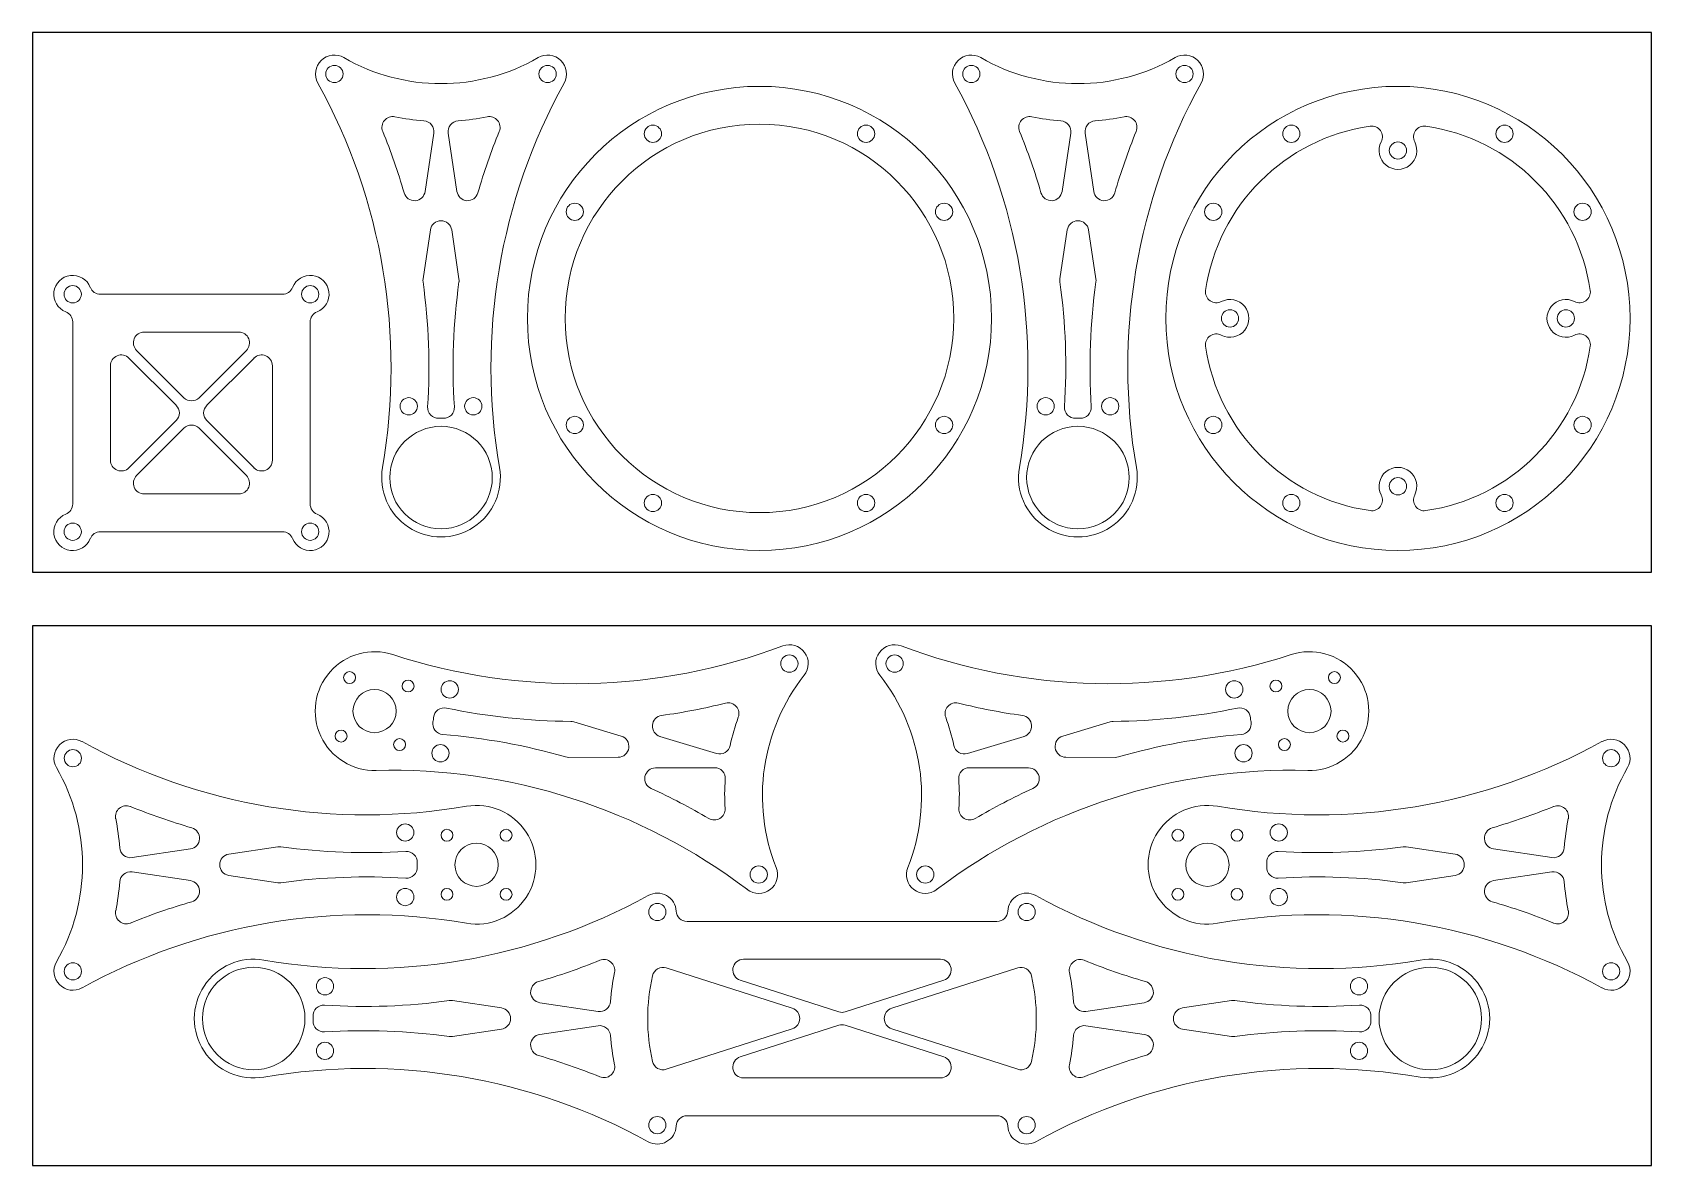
# Model space of a CAD drawing. Header units: millimetres. Extents: x 0 to 300, y 0 to 210.
import ezdxf

# ---------------------------------------------------------------- set-up
doc = ezdxf.new("R2010")
doc.units = ezdxf.units.MM

msp = doc.modelspace()

# ---------------------------------------------------------------- linework, layer by layer
for p, q in [((300, 210), (0, 210)), ((0, 210), (0, 110)), ((300, 110), (300, 210)), ((0, 110), (300, 110)), ((300, 100), (0, 100)), ((0, 100), (0, 0)), ((300, 0), (300, 100)), ((0, 0), (300, 0))]:
    msp.add_line(p, q)
at = {"color": 7, "linetype": 'Continuous', "lineweight": 15}
for p, q in [((74.37, 191.33), (72.77, 180.52)), ((77.04, 191.33), (78.65, 180.52)), ((192.37, 191.33), (190.77, 180.52)), ((195.04, 191.33), (196.65, 180.52)), ((73.73, 173.39), (72.38, 164.32)), ((77.69, 173.39), (79.03, 164.32)), ((191.73, 173.39), (190.38, 164.32)), ((195.69, 173.39), (197.03, 164.32)), ((12.6, 161.47), (46.35, 161.47)), ((7.47, 122.6), (7.47, 156.35)), ((51.47, 156.35), (51.47, 122.6)), ((20.72, 154.47), (38.23, 154.47)), ((28.06, 142.3), (19.3, 151.06)), ((30.89, 142.3), (39.64, 151.06)), ((14.47, 130.72), (14.47, 148.23)), ((26.64, 140.89), (17.89, 149.64)), ((32.3, 140.89), (41.06, 149.64)), ((44.47, 148.23), (44.47, 130.72)), ((17.89, 129.3), (26.64, 138.06)), ((41.06, 129.3), (32.3, 138.06)), ((19.3, 127.89), (28.06, 136.64)), ((39.64, 127.89), (30.89, 136.64)), ((38.23, 124.47), (20.72, 124.47)), ((46.35, 117.47), (12.6, 117.47)), ((109.09, 79.59), (100.31, 82.23)), ((190.91, 79.59), (199.69, 82.23)), ((126.75, 76.38), (116.28, 79.52)), ((173.25, 76.38), (183.72, 79.52)), ((108.52, 75.68), (99.35, 75.65)), ((191.48, 75.68), (200.65, 75.65)), ((126.37, 73.74), (115.44, 73.7)), ((173.63, 73.74), (184.56, 73.7)), ((18.46, 57.08), (29.28, 58.69)), ((36.4, 57.73), (45.48, 59.08)), ((263.6, 57.73), (254.52, 59.08)), ((281.54, 57.08), (270.72, 58.69)), ((18.46, 54.42), (29.28, 52.81)), ((281.54, 54.42), (270.72, 52.81)), ((36.4, 53.77), (45.48, 52.42)), ((263.6, 53.77), (254.52, 52.42)), ((121.29, 45.25), (178.71, 45.25)), ((140.79, 29.15), (117.45, 36.65)), ((131.77, 38.25), (168.23, 38.25)), ((159.21, 29.15), (182.55, 36.65)), ((149.39, 28.5), (131.16, 34.35)), ((150.61, 28.5), (168.84, 34.35)), ((86.89, 29.23), (77.82, 30.58)), ((104.83, 28.58), (94.02, 30.19)), ((195.17, 28.58), (205.98, 30.19)), ((213.11, 29.23), (222.18, 30.58)), ((86.89, 25.27), (77.82, 23.92)), ((104.83, 25.92), (94.02, 24.31)), ((117.45, 17.85), (140.79, 25.35)), ((131.16, 20.15), (149.39, 26)), ((168.84, 20.15), (150.61, 26)), ((182.55, 17.85), (159.21, 25.35)), ((195.17, 25.92), (205.98, 24.31)), ((213.11, 25.27), (222.18, 23.92)), ((168.23, 16.25), (131.77, 16.25)), ((178.71, 9.25), (121.29, 9.25))]:
    msp.add_line(p, q, dxfattribs=at)
for centre, radius in [((55.96, 202.29), 1.6), ((95.46, 202.29), 1.6), ((173.96, 202.29), 1.6), ((213.46, 202.29), 1.6), ((134.71, 157), 43), ((253, 157), 43), ((134.71, 157), 36), ((114.96, 191.21), 1.6), ((154.46, 191.21), 1.6), ((233.25, 191.21), 1.6), ((272.75, 191.21), 1.6), ((253, 188.11), 1.6), ((100.5, 176.75), 1.6), ((168.92, 176.75), 1.6), ((218.79, 176.75), 1.6), ((287.21, 176.75), 1.6), ((7.47, 161.47), 1.6), ((51.47, 161.47), 1.6), ((221.89, 157), 1.6), ((284.11, 157), 1.6), ((69.73, 140.71), 1.6), ((81.69, 140.71), 1.6), ((187.73, 140.71), 1.6), ((199.69, 140.71), 1.6), ((100.5, 137.25), 1.6), ((168.92, 137.25), 1.6), ((218.79, 137.25), 1.6), ((287.21, 137.25), 1.6), ((75.71, 127.5), 9.5), ((193.71, 127.5), 9.5), ((253, 125.89), 1.6), ((114.96, 122.79), 1.6), ((154.46, 122.79), 1.6), ((233.25, 122.79), 1.6), ((272.75, 122.79), 1.6), ((7.47, 117.47), 1.6), ((51.47, 117.47), 1.6), ((140.25, 93.03), 1.6), ((159.75, 93.03), 1.6), ((58.76, 90.44), 1.1), ((241.24, 90.44), 1.1), ((63.4, 84.23), 4), ((69.61, 88.87), 1.1), ((77.33, 88.25), 1.6), ((222.67, 88.25), 1.6), ((230.39, 88.87), 1.1), ((236.6, 84.23), 4), ((57.19, 79.6), 1.1), ((68.03, 78.02), 1.1), ((75.61, 76.42), 1.6), ((224.39, 76.42), 1.6), ((231.97, 78.02), 1.1), ((242.81, 79.6), 1.1), ((7.5, 75.5), 1.6), ((292.5, 75.5), 1.6), ((69.08, 61.73), 1.6), ((230.92, 61.73), 1.6), ((76.81, 61.23), 1.1), ((87.77, 61.23), 1.1), ((212.23, 61.23), 1.1), ((223.19, 61.23), 1.1), ((82.29, 55.75), 4), ((217.71, 55.75), 4), ((134.57, 53.94), 1.6), ((165.43, 53.94), 1.6), ((69.08, 49.77), 1.6), ((76.81, 50.27), 1.1), ((87.77, 50.27), 1.1), ((212.23, 50.27), 1.1), ((223.19, 50.27), 1.1), ((230.92, 49.77), 1.6), ((115.79, 47), 1.6), ((184.21, 47), 1.6), ((7.5, 36), 1.6), ((41, 27.25), 9.5), ((259, 27.25), 9.5), ((292.5, 36), 1.6), ((54.21, 33.23), 1.6), ((245.79, 33.23), 1.6), ((54.21, 21.27), 1.6), ((245.79, 21.27), 1.6), ((115.79, 7.5), 1.6), ((184.21, 7.5), 1.6)]:
    msp.add_circle(centre, radius, dxfattribs=at)
for centre, radius, start, end in [((55.96, 202.29), 3.5, 60, 208.8923), ((75.71, 236.5), 36, 240, 300), ((95.46, 202.29), 3.5, 331.1077, 120), ((173.96, 202.29), 3.5, 60, 208.8923), ((193.71, 236.5), 36, 240, 300), ((213.46, 202.29), 3.5, 331.1077, 120), ((-42.54, 147.94), 109, 350.1947, 28.8923), ((193.95, 147.94), 109, 151.1077, 189.8053), ((75.46, 147.94), 109, 350.1947, 28.8923), ((311.95, 147.94), 109, 151.1077, 189.8053), ((66.76, 192.4), 2, 78.5357, 202.1353), ((75.71, 236.5), 43, 258.5357, 265.7791), ((72.4, 191.62), 2, 351.546, 85.7791), ((79.02, 191.62), 2, 94.2209, 188.454), ((75.71, 236.5), 43, 274.2209, 281.4643), ((84.65, 192.4), 2, 337.8647, 101.4643), ((184.76, 192.4), 2, 78.5357, 202.1353), ((193.71, 236.5), 43, 258.5357, 265.7791), ((190.4, 191.62), 2, 351.546, 85.7791), ((197.02, 191.62), 2, 94.2209, 188.454), ((193.71, 236.5), 43, 274.2209, 281.4643), ((202.65, 192.4), 2, 337.8647, 101.4643), ((253, 157), 36, 98.2536, 171.7464), ((248.12, 190.65), 2, 332.5526, 98.2536), ((257.88, 190.65), 2, 81.7464, 207.4474), ((253, 157), 36, 8.2536, 81.7464), ((-42.54, 147.94), 116, 16.1766, 22.1353), ((193.95, 147.94), 116, 157.8647, 163.8234), ((75.46, 147.94), 116, 16.1766, 22.1353), ((311.95, 147.94), 116, 157.8647, 163.8234), ((253, 188.11), 3.5, 152.5526, 27.4474), ((70.79, 180.81), 2, 196.1766, 351.546), ((80.63, 180.81), 2, 188.454, 343.8234), ((188.79, 180.81), 2, 196.1766, 351.546), ((198.63, 180.81), 2, 188.454, 343.8234), ((75.71, 173.09), 2, 8.454, 171.546), ((193.71, 173.09), 2, 8.454, 171.546), ((7.47, 161.47), 3.5, 21.3237, 248.6763), ((12.6, 163.47), 2, 201.3237, 270), ((46.35, 163.47), 2, 270, 338.6763), ((51.47, 161.47), 3.5, 291.3237, 158.6763), ((74.36, 164.02), 2, 171.546, 187.8346), ((-42.54, 147.94), 116, 356.3827, 7.8346), ((193.95, 147.94), 116, 172.1654, 183.6173), ((77.06, 164.02), 2, 352.1654, 8.454), ((192.36, 164.02), 2, 171.546, 187.8346), ((75.46, 147.94), 116, 356.3827, 7.8346), ((311.95, 147.94), 116, 172.1654, 183.6173), ((195.06, 164.02), 2, 352.1654, 8.454), ((219.35, 161.88), 2, 171.7464, 297.4474), ((286.65, 161.88), 2, 242.5526, 8.2536), ((221.89, 157), 3.5, 242.5526, 117.4474), ((284.11, 157), 3.5, 62.5526, 297.4474), ((5.47, 156.35), 2, 0, 68.6763), ((53.47, 156.35), 2, 111.3237, 180), ((20.72, 152.47), 2, 90, 225), ((38.23, 152.47), 2, 315, 90), ((219.35, 152.12), 2, 62.5526, 188.2536), ((286.65, 152.12), 2, 351.7464, 117.4474), ((16.47, 148.23), 2, 45, 180), ((42.47, 148.23), 2, 0, 135), ((253, 157), 36, 188.2536, 261.7464), ((253, 157), 36, 278.2536, 351.7464), ((29.47, 143.72), 2, 225, 315), ((25.23, 139.47), 2, 315, 45), ((33.72, 139.47), 2, 135, 225), ((75.23, 140.49), 2, 176.3827, 272.1256), ((75.71, 127.5), 11, 87.8744, 92.1256), ((76.19, 140.49), 2, 267.8744, 3.6173), ((193.23, 140.49), 2, 176.3827, 272.1256), ((193.71, 127.5), 11, 87.8744, 92.1256), ((194.19, 140.49), 2, 267.8744, 3.6173), ((29.47, 135.23), 2, 45, 135), ((16.47, 130.72), 2, 180, 315), ((42.47, 130.72), 2, 225, 0), ((75.71, 127.5), 11, 170.1947, 9.8053), ((193.71, 127.5), 11, 170.1947, 9.8053), ((253, 125.89), 3.5, 332.5526, 207.4474), ((20.72, 126.47), 2, 135, 270), ((38.23, 126.47), 2, 270, 45), ((248.12, 123.35), 2, 261.7464, 27.4474), ((257.88, 123.35), 2, 152.5526, 278.2536), ((7.47, 117.47), 3.5, 111.3237, 338.6763), ((5.47, 122.6), 2, 291.3237, 0), ((51.47, 117.47), 3.5, 201.3237, 68.6763), ((53.47, 122.6), 2, 180, 248.6763), ((12.6, 115.47), 2, 90, 158.6763), ((46.35, 115.47), 2, 21.3237, 90), ((100.61, 198.31), 109, 251.932, 290.6295), ((140.25, 93.03), 3.5, 321.7372, 110.6295), ((159.75, 93.03), 3.5, 69.3705, 218.2628), ((199.39, 198.31), 109, 249.3705, 288.068), ((63.4, 84.23), 11, 71.932, 271.5425), ((236.6, 84.23), 11, 268.4575, 108.068), ((171.26, 68.57), 36, 141.7372, 201.7372), ((128.74, 68.57), 36, 338.2628, 38.2628), ((76.32, 82.84), 2, 78.1199, 173.8628), ((100.61, 198.31), 116, 258.1199, 269.5718), ((100.61, 198.31), 116, 277.9138, 283.8725), ((128.91, 83.76), 2, 340.2729, 103.8725), ((171.09, 83.76), 2, 76.1275, 199.7271), ((199.39, 198.31), 116, 256.1275, 262.0862), ((199.39, 198.31), 116, 270.4282, 281.8801), ((223.68, 82.84), 2, 6.1372, 101.8801), ((76.18, 81.89), 2, 169.6117, 265.3546), ((63.4, 84.23), 11, 349.6117, 353.8628), ((99.73, 80.32), 2, 73.2832, 89.5718), ((116.86, 81.44), 2, 97.9138, 253.2832), ((171.26, 68.57), 43, 160.2729, 167.5164), ((128.74, 68.57), 43, 12.4836, 19.7271), ((183.14, 81.44), 2, 286.7168, 82.0862), ((200.27, 80.32), 2, 90.4282, 106.7168), ((223.82, 81.89), 2, 274.6454, 10.3883), ((236.6, 84.23), 11, 186.1372, 190.3883), ((7.5, 75.5), 3.5, 61.1077, 210), ((61.86, 174), 109, 241.1077, 279.8053), ((66.63, -35.72), 116, 73.9027, 85.3546), ((108.52, 77.68), 2, 270.1912, 73.2832), ((191.48, 77.68), 2, 106.7168, 269.8088), ((233.37, -35.72), 116, 94.6454, 106.0973), ((238.14, 174), 109, 260.1947, 298.8923), ((292.5, 75.5), 3.5, 330, 118.8923), ((99.34, 77.65), 2, 253.9027, 270.1912), ((127.33, 78.29), 2, 253.2832, 347.5164), ((172.67, 78.29), 2, 192.4836, 286.7168), ((200.66, 77.65), 2, 269.8088, 286.0973), ((-26.71, 55.75), 36, 330, 30), ((66.63, -35.72), 109, 52.8449, 91.5425), ((115.45, 71.7), 2, 90.1912, 245.5606), ((126.38, 71.74), 2, 355.9581, 90.1912), ((233.37, -35.72), 109, 88.4575, 127.1551), ((173.62, 71.74), 2, 89.8088, 184.0419), ((184.55, 71.7), 2, 294.4394, 89.8088), ((326.71, 55.75), 36, 150, 210), ((66.63, -35.72), 116, 59.6019, 65.5606), ((171.26, 68.57), 43, 175.9581, 183.2015), ((128.74, 68.57), 43, 356.7985, 4.0419), ((233.37, -35.72), 116, 114.4394, 120.3981), ((17.39, 64.69), 2, 67.8647, 191.4643), ((61.86, 174), 116, 247.8647, 253.8234), ((82.29, 55.75), 11, 260.1947, 99.8053), ((126.33, 66.05), 2, 239.6019, 3.2015), ((173.67, 66.05), 2, 176.7985, 300.3981), ((217.71, 55.75), 11, 80.1947, 279.8053), ((238.14, 174), 116, 286.1766, 292.1353), ((282.61, 64.69), 2, 348.5357, 112.1353), ((-26.71, 55.75), 43, 4.2209, 11.4643), ((326.71, 55.75), 43, 168.5357, 175.7791), ((28.98, 60.67), 2, 278.454, 73.8234), ((271.02, 60.67), 2, 106.1766, 261.546), ((18.17, 59.06), 2, 184.2209, 278.454), ((36.7, 55.75), 2, 98.454, 261.546), ((45.77, 57.1), 2, 82.1654, 98.454), ((61.86, 174), 116, 262.1654, 273.6173), ((69.3, 56.23), 2, 357.8744, 93.6173), ((230.7, 56.23), 2, 86.3827, 182.1256), ((238.14, 174), 116, 266.3827, 277.8346), ((254.23, 57.1), 2, 81.546, 97.8346), ((263.3, 55.75), 2, 278.454, 81.546), ((281.83, 59.06), 2, 261.546, 355.7791), ((18.17, 52.44), 2, 81.546, 175.7791), ((69.3, 55.27), 2, 266.3827, 2.1256), ((82.29, 55.75), 11, 177.8744, 182.1256), ((134.57, 53.94), 3.5, 232.8449, 21.7372), ((165.43, 53.94), 3.5, 158.2628, 307.1551), ((217.71, 55.75), 11, 357.8744, 2.1256), ((230.7, 55.27), 2, 177.8744, 273.6173), ((281.83, 52.44), 2, 4.2209, 98.454), ((-26.71, 55.75), 43, 348.5357, 355.7791), ((28.98, 50.83), 2, 286.1766, 81.546), ((45.77, 54.4), 2, 261.546, 277.8346), ((61.86, -62.5), 116, 86.3827, 97.8346), ((238.14, -62.5), 116, 82.1654, 93.6173), ((254.23, 54.4), 2, 262.1654, 278.454), ((271.02, 50.83), 2, 98.454, 253.8234), ((326.71, 55.75), 43, 184.2209, 191.4643), ((61.86, -62.5), 116, 106.1766, 112.1353), ((61.44, 145.5), 109, 260.1947, 298.8923), ((115.79, 47), 3.5, 2.6053, 118.8923), ((184.21, 47), 3.5, 61.1077, 177.3947), ((238.56, 145.5), 109, 241.1077, 279.8053), ((238.14, -62.5), 116, 67.8647, 73.8234), ((61.86, -62.5), 109, 80.1947, 118.8923), ((17.39, 46.81), 2, 168.5357, 292.1353), ((121.29, 47.25), 2, 182.6053, 270), ((178.71, 47.25), 2, 270, 357.3947), ((238.14, -62.5), 109, 61.1077, 99.8053), ((282.61, 46.81), 2, 247.8647, 11.4643), ((7.5, 36), 3.5, 150, 298.8923), ((41, 27.25), 11, 80.1947, 279.8053), ((61.44, 145.5), 116, 286.1766, 292.1353), ((105.9, 36.19), 2, 348.5357, 112.1353), ((116.84, 34.74), 2, 72.2084, 167.2705), ((131.77, 36.25), 2, 90, 252.2084), ((168.23, 36.25), 2, 287.7916, 90), ((183.16, 34.74), 2, 12.7295, 107.7916), ((194.1, 36.19), 2, 67.8647, 191.4643), ((238.56, 145.5), 116, 247.8647, 253.8234), ((259, 27.25), 11, 260.1947, 99.8053), ((292.5, 36), 3.5, 241.1077, 30), ((94.31, 32.17), 2, 106.1766, 261.546), ((150, 27.25), 43, 168.5357, 175.7791), ((150, 27.25), 36, 167.2705, 192.7295), ((150, 27.25), 36, 347.2705, 12.7295), ((150, 27.25), 43, 4.2209, 11.4643), ((205.69, 32.17), 2, 278.454, 73.8234), ((61.44, 145.5), 116, 266.3827, 277.8346), ((77.52, 28.6), 2, 81.546, 97.8346), ((105.12, 30.56), 2, 261.546, 355.7791), ((194.88, 30.56), 2, 184.2209, 278.454), ((222.48, 28.6), 2, 82.1654, 98.454), ((238.56, 145.5), 116, 262.1654, 273.6173), ((53.99, 27.73), 2, 86.3827, 182.1256), ((41, 27.25), 11, 357.8744, 2.1256), ((86.59, 27.25), 2, 278.454, 81.546), ((140.18, 27.25), 2, 287.7916, 72.2084), ((150, 30.4), 2, 252.2084, 287.7916), ((159.82, 27.25), 2, 107.7916, 252.2084), ((213.41, 27.25), 2, 98.454, 261.546), ((246.01, 27.73), 2, 357.8744, 93.6173), ((259, 27.25), 11, 177.8744, 182.1256), ((53.99, 26.77), 2, 177.8744, 273.6173), ((61.44, -91), 116, 82.1654, 93.6173), ((94.31, 22.33), 2, 98.454, 253.8234), ((105.12, 23.94), 2, 4.2209, 98.454), ((150, 27.25), 43, 184.2209, 191.4643), ((150, 24.1), 2, 72.2084, 107.7916), ((150, 27.25), 43, 348.5357, 355.7791), ((194.88, 23.94), 2, 81.546, 175.7791), ((205.69, 22.33), 2, 286.1766, 81.546), ((238.56, -91), 116, 86.3827, 97.8346), ((246.01, 26.77), 2, 266.3827, 2.1256), ((77.52, 25.9), 2, 262.1654, 278.454), ((222.48, 25.9), 2, 261.546, 277.8346), ((61.44, -91), 109, 61.1077, 99.8053), ((61.44, -91), 116, 67.8647, 73.8234), ((105.9, 18.31), 2, 247.8647, 11.4643), ((116.84, 19.76), 2, 192.7295, 287.7916), ((131.77, 18.25), 2, 107.7916, 270), ((168.23, 18.25), 2, 270, 72.2084), ((183.16, 19.76), 2, 252.2084, 347.2705), ((238.56, -91), 109, 80.1947, 118.8923), ((194.1, 18.31), 2, 168.5357, 292.1353), ((238.56, -91), 116, 106.1766, 112.1353), ((121.29, 7.25), 2, 90, 177.3947), ((178.71, 7.25), 2, 2.6053, 90), ((115.79, 7.5), 3.5, 241.1077, 357.3947), ((184.21, 7.5), 3.5, 182.6053, 298.8923)]:
    msp.add_arc(centre, radius, start, end, dxfattribs=at)

doc.saveas('drawing.dxf')
